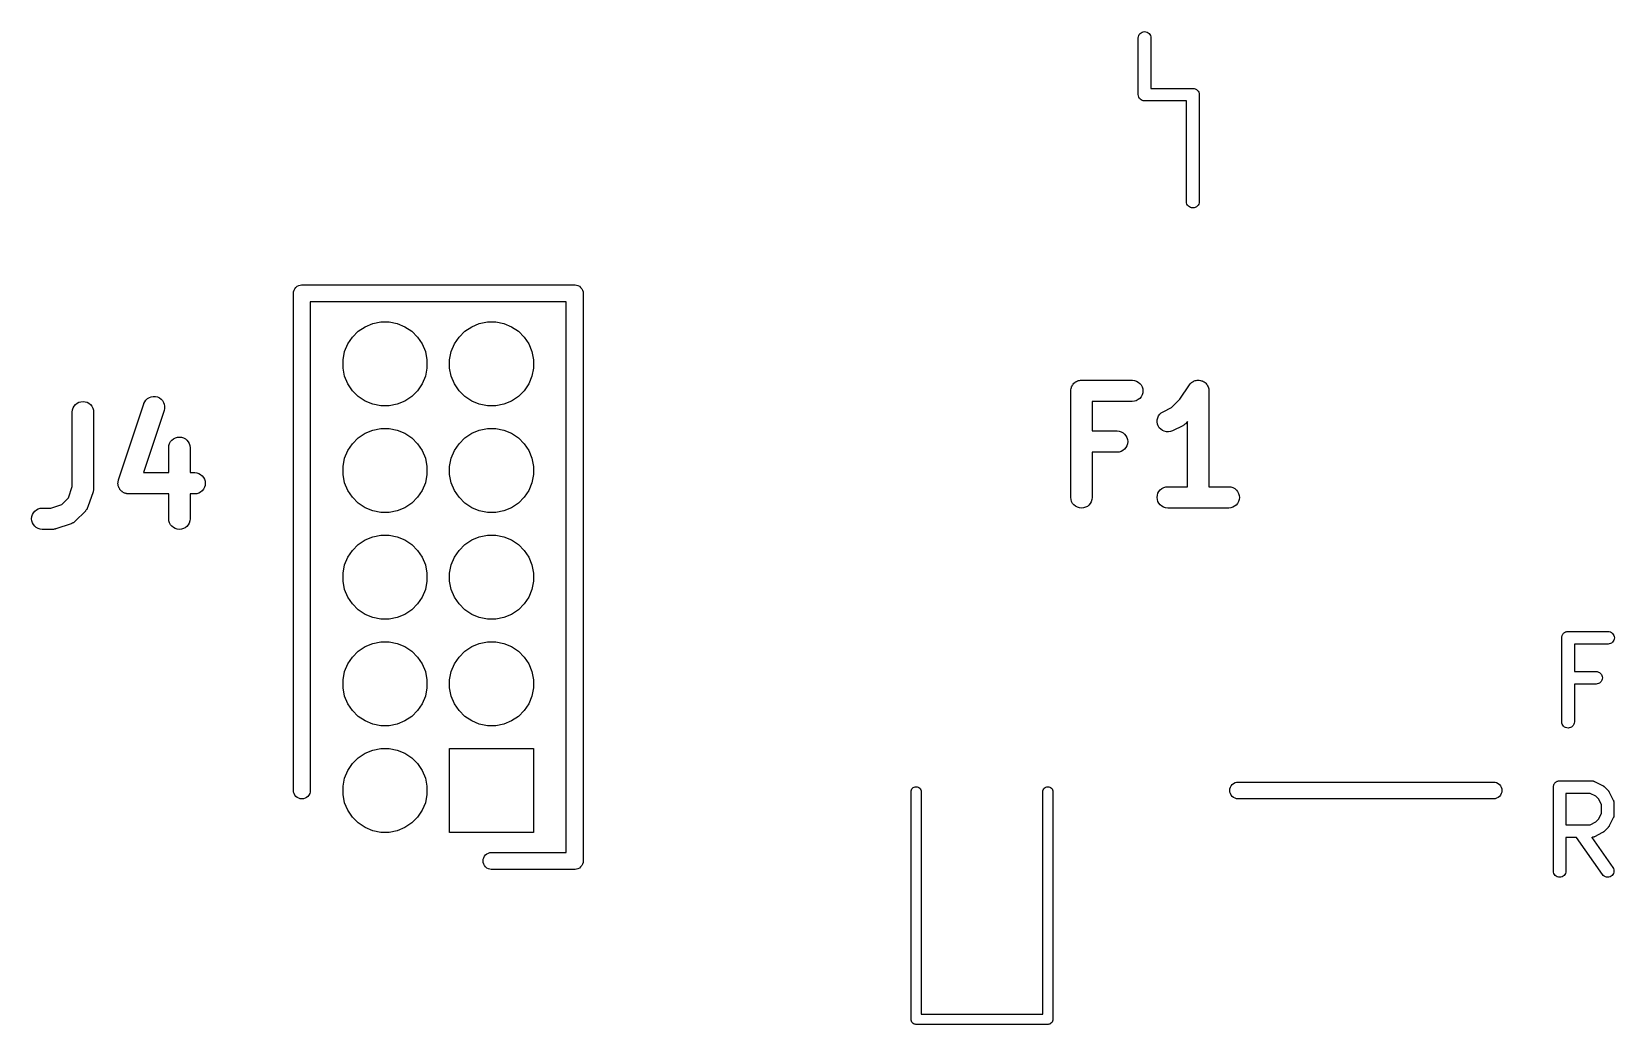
# Model space of a CAD drawing. Extents: x 123.1 to 175.8, y -128.4 to -81.3.
# Drawn here: x 127.02 to 145.87, y -121.25 to -109.42 of the extents above; entities that cross this region are included whole.
import ezdxf

# ---------------------------------------------------------------- set-up
doc = ezdxf.new("R2010")
doc.units = 0
doc.header["$MEASUREMENT"] = 0
doc.layers.add('BLACK', color=7, linetype='CONTINUOUS')

msp = doc.modelspace()

# ---------------------------------------------------------------- linework, layer by layer
at = {"layer": 'BLACK', "linetype": 'CONTINUOUS'}
for p, q in [((140.202, -109.496), (140.203, -109.485)), ((140.202, -110.171), (140.202, -109.496)), ((140.203, -109.485), (140.207, -109.471)), ((140.207, -109.471), (140.214, -109.458)), ((140.214, -109.458), (140.224, -109.447)), ((140.224, -109.447), (140.235, -109.437)), ((140.235, -109.437), (140.248, -109.43)), ((140.248, -109.43), (140.262, -109.426)), ((140.262, -109.426), (140.277, -109.425)), ((140.277, -109.425), (140.292, -109.426)), ((140.292, -109.426), (140.306, -109.43)), ((140.306, -109.43), (140.319, -109.437)), ((140.319, -109.437), (140.33, -109.447)), ((140.33, -109.447), (140.34, -109.458)), ((140.34, -109.458), (140.347, -109.471)), ((140.347, -109.471), (140.351, -109.485)), ((140.351, -109.485), (140.352, -109.496)), ((140.352, -109.496), (140.352, -110.1)), ((140.352, -110.1), (140.848, -110.1)), ((140.848, -110.1), (140.852, -110.1)), ((140.852, -110.1), (140.856, -110.1)), ((140.856, -110.1), (140.867, -110.101)), ((140.867, -110.101), (140.881, -110.105)), ((140.881, -110.105), (140.894, -110.112)), ((140.202, -110.175), (140.202, -110.171)), ((140.203, -110.19), (140.202, -110.175)), ((140.207, -110.204), (140.203, -110.19)), ((140.214, -110.217), (140.207, -110.204)), ((140.22, -110.223), (140.214, -110.217)), ((140.224, -110.228), (140.22, -110.223)), ((140.235, -110.238), (140.224, -110.228)), ((140.248, -110.245), (140.235, -110.238)), ((140.262, -110.249), (140.248, -110.245)), ((140.277, -110.25), (140.262, -110.249)), ((140.281, -110.25), (140.277, -110.25)), ((140.777, -110.25), (140.281, -110.25)), ((140.777, -111.454), (140.777, -110.25)), ((140.894, -110.112), (140.905, -110.122)), ((140.905, -110.122), (140.915, -110.133)), ((140.915, -110.133), (140.922, -110.146)), ((140.922, -110.146), (140.926, -110.16)), ((140.926, -110.16), (140.927, -110.175)), ((140.927, -110.175), (140.927, -110.179)), ((140.927, -110.179), (140.927, -111.454)), ((140.778, -111.465), (140.777, -111.454)), ((140.782, -111.479), (140.778, -111.465)), ((140.789, -111.492), (140.782, -111.479)), ((140.799, -111.503), (140.789, -111.492)), ((140.81, -111.513), (140.799, -111.503)), ((140.823, -111.52), (140.81, -111.513)), ((140.837, -111.524), (140.823, -111.52)), ((140.852, -111.525), (140.837, -111.524)), ((140.867, -111.524), (140.852, -111.525)), ((140.881, -111.52), (140.867, -111.524)), ((140.894, -111.513), (140.881, -111.52)), ((140.905, -111.503), (140.894, -111.513)), ((140.915, -111.492), (140.905, -111.503)), ((140.922, -111.479), (140.915, -111.492)), ((140.926, -111.465), (140.922, -111.479)), ((140.927, -111.454), (140.926, -111.465)), ((130.138, -112.542), (130.139, -112.522)), ((130.138, -112.547), (130.138, -112.542)), ((130.138, -118.467), (130.138, -112.547)), ((130.139, -112.522), (130.145, -112.504)), ((130.145, -112.504), (130.154, -112.486)), ((130.154, -112.486), (130.167, -112.471)), ((130.167, -112.471), (130.182, -112.458)), ((130.182, -112.458), (130.2, -112.449)), ((130.2, -112.449), (130.218, -112.443)), ((130.218, -112.443), (130.233, -112.442)), ((130.233, -112.442), (130.238, -112.442)), ((130.238, -112.442), (130.243, -112.442)), ((130.243, -112.442), (133.483, -112.442)), ((133.483, -112.442), (133.488, -112.442)), ((133.488, -112.442), (133.493, -112.442)), ((133.493, -112.442), (133.508, -112.443)), ((133.508, -112.443), (133.526, -112.449)), ((133.526, -112.449), (133.544, -112.458)), ((133.544, -112.458), (133.559, -112.471)), ((133.559, -112.471), (133.572, -112.486)), ((133.572, -112.486), (133.581, -112.504)), ((133.581, -112.504), (133.587, -112.522)), ((133.587, -112.522), (133.588, -112.542)), ((133.588, -112.542), (133.588, -112.547)), ((133.588, -112.547), (133.588, -119.297)), ((133.388, -112.642), (130.338, -112.642)), ((130.338, -112.642), (130.338, -118.467)), ((133.388, -119.202), (133.388, -112.642)), ((130.991, -112.939), (131.082, -112.901)), ((131.082, -112.901), (131.179, -112.882)), ((131.179, -112.882), (131.277, -112.882)), ((131.277, -112.882), (131.374, -112.901)), ((131.374, -112.901), (131.465, -112.939)), ((132.261, -112.939), (132.352, -112.901)), ((132.352, -112.901), (132.449, -112.882)), ((132.449, -112.882), (132.547, -112.882)), ((132.547, -112.882), (132.644, -112.901)), ((132.644, -112.901), (132.735, -112.939)), ((130.785, -113.145), (130.84, -113.063)), ((130.84, -113.063), (130.909, -112.994)), ((130.909, -112.994), (130.991, -112.939)), ((131.465, -112.939), (131.547, -112.994)), ((131.547, -112.994), (131.616, -113.063)), ((131.616, -113.063), (131.671, -113.145)), ((132.055, -113.145), (132.11, -113.063)), ((132.11, -113.063), (132.179, -112.994)), ((132.179, -112.994), (132.261, -112.939)), ((132.735, -112.939), (132.817, -112.994)), ((132.817, -112.994), (132.886, -113.063)), ((132.886, -113.063), (132.941, -113.145)), ((130.728, -113.333), (130.747, -113.236)), ((130.747, -113.236), (130.785, -113.145)), ((131.671, -113.145), (131.709, -113.236)), ((131.709, -113.236), (131.728, -113.333)), ((131.998, -113.333), (132.017, -113.236)), ((132.017, -113.236), (132.055, -113.145)), ((132.941, -113.145), (132.979, -113.236)), ((132.979, -113.236), (132.998, -113.333)), ((130.728, -113.431), (130.728, -113.333)), ((130.747, -113.528), (130.728, -113.431)), ((131.728, -113.431), (131.709, -113.528)), ((131.728, -113.333), (131.728, -113.431)), ((131.998, -113.431), (131.998, -113.333)), ((132.017, -113.528), (131.998, -113.431)), ((132.998, -113.431), (132.979, -113.528)), ((132.998, -113.333), (132.998, -113.431)), ((130.785, -113.619), (130.747, -113.528)), ((130.84, -113.701), (130.785, -113.619)), ((131.671, -113.619), (131.616, -113.701)), ((131.709, -113.528), (131.671, -113.619)), ((132.055, -113.619), (132.017, -113.528)), ((132.11, -113.701), (132.055, -113.619)), ((132.941, -113.619), (132.886, -113.701)), ((132.979, -113.528), (132.941, -113.619)), ((139.398, -113.701), (139.4, -113.689)), ((139.4, -113.689), (139.401, -113.677)), ((139.401, -113.676), (139.405, -113.665)), ((139.401, -113.677), (139.401, -113.676)), ((139.401, -113.677), (139.401, -113.677)), ((139.405, -113.665), (139.408, -113.653)), ((139.408, -113.653), (139.409, -113.652)), ((139.408, -113.653), (139.408, -113.653)), ((139.409, -113.652), (139.414, -113.642)), ((139.414, -113.642), (139.42, -113.632)), ((139.42, -113.632), (139.42, -113.631)), ((139.42, -113.631), (139.421, -113.631)), ((139.421, -113.631), (139.428, -113.622)), ((139.428, -113.622), (139.436, -113.612)), ((139.436, -113.612), (139.446, -113.604)), ((139.436, -113.612), (139.436, -113.612)), ((139.436, -113.612), (139.436, -113.612)), ((139.446, -113.604), (139.455, -113.597)), ((139.455, -113.597), (139.456, -113.596)), ((139.455, -113.597), (139.455, -113.597)), ((139.456, -113.596), (139.466, -113.591)), ((139.466, -113.591), (139.477, -113.585)), ((139.477, -113.585), (139.477, -113.585)), ((139.477, -113.585), (139.478, -113.585)), ((139.478, -113.585), (139.489, -113.581)), ((139.489, -113.581), (139.501, -113.578)), ((139.501, -113.578), (139.501, -113.578)), ((139.501, -113.578), (139.502, -113.578)), ((139.502, -113.578), (139.513, -113.577)), ((139.513, -113.577), (139.525, -113.576)), ((139.525, -113.576), (140.13, -113.576)), ((140.13, -113.576), (140.132, -113.576)), ((140.132, -113.576), (140.156, -113.578)), ((140.156, -113.578), (140.18, -113.586)), ((140.18, -113.586), (140.202, -113.598)), ((140.202, -113.598), (140.221, -113.614)), ((140.221, -113.614), (140.236, -113.633)), ((140.236, -113.633), (140.248, -113.655)), ((140.248, -113.655), (140.255, -113.679)), ((140.255, -113.679), (140.257, -113.703)), ((140.697, -113.803), (140.811, -113.632)), ((140.811, -113.632), (140.811, -113.631)), ((140.811, -113.631), (140.811, -113.631)), ((140.811, -113.631), (140.812, -113.631)), ((140.812, -113.631), (140.82, -113.621)), ((140.812, -113.631), (140.812, -113.631)), ((140.82, -113.621), (140.827, -113.612)), ((140.827, -113.612), (140.828, -113.612)), ((140.828, -113.612), (140.837, -113.604)), ((140.828, -113.612), (140.828, -113.612)), ((140.837, -113.604), (140.847, -113.596)), ((140.847, -113.596), (140.858, -113.59)), ((140.847, -113.596), (140.847, -113.596)), ((140.847, -113.596), (140.847, -113.596)), ((140.858, -113.59), (140.869, -113.585)), ((140.869, -113.585), (140.881, -113.581)), ((140.869, -113.585), (140.869, -113.585)), ((140.869, -113.585), (140.869, -113.585)), ((140.881, -113.581), (140.892, -113.578)), ((140.892, -113.578), (140.893, -113.578)), ((140.893, -113.578), (140.905, -113.577)), ((140.893, -113.578), (140.893, -113.578)), ((140.905, -113.577), (140.917, -113.576)), ((140.917, -113.576), (140.917, -113.576)), ((140.917, -113.576), (140.929, -113.577)), ((140.917, -113.576), (140.917, -113.576)), ((140.929, -113.577), (140.942, -113.578)), ((140.942, -113.578), (140.942, -113.578)), ((140.942, -113.578), (140.942, -113.578)), ((140.942, -113.578), (140.953, -113.582)), ((140.953, -113.582), (140.965, -113.585)), ((140.965, -113.585), (140.966, -113.585)), ((140.966, -113.585), (140.966, -113.586)), ((140.966, -113.586), (140.976, -113.591)), ((140.976, -113.591), (140.987, -113.597)), ((140.987, -113.597), (140.987, -113.597)), ((140.987, -113.597), (140.987, -113.597)), ((140.987, -113.597), (140.997, -113.605)), ((140.997, -113.605), (141.006, -113.613)), ((141.006, -113.613), (141.006, -113.613)), ((141.006, -113.613), (141.007, -113.613)), ((141.007, -113.613), (141.014, -113.623)), ((141.014, -113.623), (141.022, -113.632)), ((141.022, -113.632), (141.022, -113.632)), ((141.022, -113.632), (141.022, -113.632)), ((141.022, -113.632), (141.028, -113.643)), ((141.028, -113.643), (141.034, -113.654)), ((141.034, -113.654), (141.034, -113.654)), ((141.034, -113.654), (141.034, -113.654)), ((141.034, -113.654), (141.037, -113.666)), ((141.037, -113.666), (141.041, -113.678)), ((141.041, -113.678), (141.041, -113.678)), ((141.041, -113.678), (141.041, -113.678)), ((141.041, -113.678), (141.042, -113.691)), ((127.525, -113.885), (127.541, -113.866)), ((127.541, -113.866), (127.56, -113.85)), ((127.56, -113.85), (127.582, -113.839)), ((127.582, -113.839), (127.606, -113.832)), ((127.606, -113.832), (127.631, -113.83)), ((127.631, -113.83), (127.655, -113.832)), ((127.655, -113.832), (127.679, -113.839)), ((127.679, -113.839), (127.701, -113.851)), ((127.701, -113.851), (127.72, -113.867)), ((127.72, -113.867), (127.735, -113.886)), ((128.053, -114.763), (128.356, -113.856)), ((128.356, -113.854), (128.367, -113.832)), ((128.356, -113.856), (128.356, -113.854)), ((128.367, -113.832), (128.381, -113.812)), ((128.381, -113.812), (128.4, -113.795)), ((128.4, -113.795), (128.421, -113.782)), ((128.421, -113.782), (128.444, -113.773)), ((128.444, -113.773), (128.468, -113.769)), ((128.468, -113.769), (128.493, -113.77)), ((128.493, -113.77), (128.517, -113.776)), ((128.517, -113.776), (128.54, -113.786)), ((128.54, -113.786), (128.56, -113.801)), ((128.56, -113.801), (128.577, -113.819)), ((128.577, -113.819), (128.59, -113.84)), ((128.59, -113.84), (128.599, -113.863)), ((128.599, -113.863), (128.603, -113.887)), ((130.909, -113.77), (130.84, -113.701)), ((130.991, -113.825), (130.909, -113.77)), ((131.082, -113.863), (130.991, -113.825)), ((131.179, -113.882), (131.082, -113.863)), ((131.374, -113.863), (131.277, -113.882)), ((131.465, -113.825), (131.374, -113.863)), ((131.547, -113.77), (131.465, -113.825)), ((131.616, -113.701), (131.547, -113.77)), ((132.179, -113.77), (132.11, -113.701)), ((132.261, -113.825), (132.179, -113.77)), ((132.352, -113.863), (132.261, -113.825)), ((132.449, -113.882), (132.352, -113.863)), ((132.644, -113.863), (132.547, -113.882)), ((132.735, -113.825), (132.644, -113.863)), ((132.817, -113.77), (132.735, -113.825)), ((132.886, -113.701), (132.817, -113.77)), ((139.398, -113.702), (139.398, -113.701)), ((139.398, -113.703), (139.398, -113.702)), ((139.398, -113.702), (139.398, -113.702)), ((139.398, -113.702), (139.398, -113.702)), ((139.398, -114.973), (139.398, -113.703)), ((140.13, -113.83), (139.652, -113.83)), ((139.652, -113.83), (139.652, -114.18)), ((140.155, -113.827), (140.13, -113.83)), ((140.178, -113.82), (140.155, -113.827)), ((140.2, -113.808), (140.178, -113.82)), ((140.22, -113.793), (140.2, -113.808)), ((140.235, -113.774), (140.22, -113.793)), ((140.247, -113.752), (140.235, -113.774)), ((140.255, -113.728), (140.247, -113.752)), ((140.257, -113.703), (140.255, -113.728)), ((140.599, -113.901), (140.697, -113.803)), ((141.042, -113.691), (141.043, -113.703)), ((141.043, -113.703), (141.043, -114.846)), ((127.503, -113.955), (127.505, -113.93)), ((127.503, -113.957), (127.503, -113.955)), ((127.503, -114.843), (127.503, -113.957)), ((127.505, -113.93), (127.513, -113.906)), ((127.513, -113.906), (127.525, -113.885)), ((127.735, -113.886), (127.747, -113.908)), ((127.747, -113.908), (127.754, -113.932)), ((127.754, -113.932), (127.757, -113.957)), ((127.757, -113.957), (127.757, -114.864)), ((128.597, -113.936), (128.35, -114.676)), ((128.602, -113.912), (128.597, -113.936)), ((128.603, -113.887), (128.602, -113.912)), ((131.277, -113.882), (131.179, -113.882)), ((132.547, -113.882), (132.449, -113.882)), ((140.427, -114.049), (140.433, -114.025)), ((140.427, -114.074), (140.427, -114.049)), ((140.433, -114.025), (140.443, -114.002)), ((140.443, -114.002), (140.458, -113.982)), ((140.458, -113.982), (140.476, -113.965)), ((140.476, -113.965), (140.497, -113.952)), ((140.497, -113.952), (140.599, -113.901)), ((128.731, -114.262), (128.755, -114.255)), ((128.755, -114.255), (128.78, -114.253)), ((128.78, -114.253), (128.804, -114.255)), ((128.804, -114.255), (128.828, -114.263)), ((130.909, -114.264), (130.991, -114.209)), ((130.991, -114.209), (131.082, -114.171)), ((131.082, -114.171), (131.179, -114.152)), ((131.179, -114.152), (131.277, -114.152)), ((131.277, -114.152), (131.374, -114.171)), ((131.374, -114.171), (131.465, -114.209)), ((131.465, -114.209), (131.547, -114.264)), ((132.179, -114.264), (132.261, -114.209)), ((132.261, -114.209), (132.352, -114.171)), ((132.352, -114.171), (132.449, -114.152)), ((132.449, -114.152), (132.547, -114.152)), ((132.547, -114.152), (132.644, -114.171)), ((132.644, -114.171), (132.735, -114.209)), ((132.735, -114.209), (132.817, -114.264)), ((139.652, -114.18), (139.949, -114.18)), ((139.949, -114.18), (139.95, -114.18)), ((139.95, -114.18), (139.975, -114.183)), ((139.975, -114.183), (139.999, -114.191)), ((139.999, -114.191), (140.02, -114.202)), ((140.02, -114.202), (140.039, -114.218)), ((140.039, -114.218), (140.055, -114.238)), ((140.055, -114.238), (140.066, -114.26)), ((140.431, -114.098), (140.427, -114.074)), ((140.439, -114.121), (140.431, -114.098)), ((140.452, -114.142), (140.439, -114.121)), ((140.469, -114.161), (140.452, -114.142)), ((140.489, -114.175), (140.469, -114.161)), ((140.512, -114.185), (140.489, -114.175)), ((140.536, -114.191), (140.512, -114.185)), ((140.561, -114.192), (140.536, -114.191)), ((140.585, -114.188), (140.561, -114.192)), ((140.609, -114.18), (140.585, -114.188)), ((140.61, -114.179), (140.609, -114.18)), ((140.731, -114.118), (140.61, -114.179)), ((140.737, -114.115), (140.731, -114.118)), ((140.744, -114.111), (140.737, -114.115)), ((140.748, -114.108), (140.744, -114.111)), ((140.752, -114.105), (140.748, -114.108)), ((140.757, -114.1), (140.752, -114.105)), ((140.763, -114.096), (140.757, -114.1)), ((140.764, -114.095), (140.763, -114.096)), ((140.789, -114.07), (140.764, -114.095)), ((140.789, -114.846), (140.789, -114.07)), ((128.652, -114.378), (128.654, -114.353)), ((128.652, -114.38), (128.652, -114.378)), ((128.652, -114.676), (128.652, -114.38)), ((128.654, -114.353), (128.662, -114.33)), ((128.662, -114.33), (128.674, -114.308)), ((128.674, -114.308), (128.69, -114.289)), ((128.69, -114.289), (128.709, -114.274)), ((128.709, -114.274), (128.731, -114.262)), ((128.828, -114.263), (128.85, -114.275)), ((128.85, -114.275), (128.869, -114.29)), ((128.869, -114.29), (128.884, -114.31)), ((128.884, -114.31), (128.896, -114.331)), ((128.896, -114.331), (128.903, -114.355)), ((128.903, -114.355), (128.906, -114.38)), ((128.906, -114.38), (128.906, -114.676)), ((130.747, -114.506), (130.785, -114.415)), ((130.785, -114.415), (130.84, -114.333)), ((130.84, -114.333), (130.909, -114.264)), ((131.547, -114.264), (131.616, -114.333)), ((131.616, -114.333), (131.671, -114.415)), ((131.671, -114.415), (131.709, -114.506)), ((132.017, -114.506), (132.055, -114.415)), ((132.055, -114.415), (132.11, -114.333)), ((132.11, -114.333), (132.179, -114.264)), ((132.817, -114.264), (132.886, -114.333)), ((132.886, -114.333), (132.941, -114.415)), ((132.941, -114.415), (132.979, -114.506)), ((139.949, -114.434), (139.652, -114.434)), ((139.652, -114.434), (139.652, -114.973)), ((139.973, -114.432), (139.949, -114.434)), ((139.997, -114.425), (139.973, -114.432)), ((140.019, -114.413), (139.997, -114.425)), ((140.038, -114.397), (140.019, -114.413)), ((140.054, -114.378), (140.038, -114.397)), ((140.066, -114.356), (140.054, -114.378)), ((140.066, -114.26), (140.073, -114.283)), ((140.073, -114.333), (140.066, -114.356)), ((140.073, -114.283), (140.076, -114.308)), ((140.076, -114.308), (140.073, -114.333)), ((130.728, -114.603), (130.747, -114.506)), ((130.728, -114.701), (130.728, -114.603)), ((131.709, -114.506), (131.728, -114.603)), ((131.728, -114.603), (131.728, -114.701)), ((131.998, -114.603), (132.017, -114.506)), ((131.998, -114.701), (131.998, -114.603)), ((132.979, -114.506), (132.998, -114.603)), ((132.998, -114.603), (132.998, -114.701)), ((128.047, -114.802), (128.048, -114.795)), ((128.047, -114.807), (128.047, -114.802)), ((128.047, -114.812), (128.047, -114.807)), ((128.049, -114.819), (128.047, -114.812)), ((128.048, -114.787), (128.049, -114.782)), ((128.048, -114.795), (128.048, -114.787)), ((128.049, -114.782), (128.05, -114.778)), ((128.049, -114.827), (128.049, -114.819)), ((128.05, -114.778), (128.052, -114.77)), ((128.052, -114.77), (128.053, -114.763)), ((128.35, -114.676), (128.652, -114.676)), ((128.906, -114.676), (128.96, -114.676)), ((128.96, -114.676), (128.962, -114.676)), ((128.962, -114.676), (128.987, -114.679)), ((128.987, -114.679), (129.01, -114.686)), ((129.01, -114.686), (129.032, -114.698)), ((129.032, -114.698), (129.051, -114.714)), ((129.051, -114.714), (129.066, -114.734)), ((129.066, -114.734), (129.078, -114.756)), ((129.078, -114.756), (129.085, -114.779)), ((129.085, -114.779), (129.087, -114.804)), ((129.087, -114.804), (129.085, -114.829)), ((130.747, -114.798), (130.728, -114.701)), ((130.785, -114.889), (130.747, -114.798)), ((131.709, -114.798), (131.671, -114.889)), ((131.728, -114.701), (131.709, -114.798)), ((132.017, -114.798), (131.998, -114.701)), ((132.055, -114.889), (132.017, -114.798)), ((132.979, -114.798), (132.941, -114.889)), ((132.998, -114.701), (132.979, -114.798)), ((127.38, -115.055), (127.458, -114.976)), ((127.458, -114.976), (127.503, -114.843)), ((127.75, -114.904), (127.69, -115.085)), ((127.752, -114.897), (127.75, -114.904)), ((127.754, -114.89), (127.752, -114.897)), ((127.756, -114.88), (127.754, -114.885)), ((127.754, -114.885), (127.754, -114.89)), ((127.757, -114.865), (127.756, -114.873)), ((127.756, -114.873), (127.756, -114.88)), ((127.757, -114.864), (127.757, -114.865)), ((128.051, -114.832), (128.049, -114.827)), ((128.051, -114.836), (128.051, -114.832)), ((128.054, -114.844), (128.051, -114.836)), ((128.056, -114.851), (128.054, -114.844)), ((128.058, -114.855), (128.056, -114.851)), ((128.06, -114.86), (128.058, -114.855)), ((128.064, -114.866), (128.06, -114.86)), ((128.068, -114.873), (128.064, -114.866)), ((128.071, -114.877), (128.068, -114.873)), ((128.073, -114.881), (128.071, -114.877)), ((128.078, -114.886), (128.073, -114.881)), ((128.083, -114.892), (128.078, -114.886)), ((128.087, -114.895), (128.083, -114.892)), ((128.09, -114.899), (128.087, -114.895)), ((128.096, -114.903), (128.09, -114.899)), ((128.102, -114.908), (128.096, -114.903)), ((128.106, -114.91), (128.102, -114.908)), ((128.11, -114.913), (128.106, -114.91)), ((128.117, -114.916), (128.11, -114.913)), ((128.124, -114.92), (128.117, -114.916)), ((128.129, -114.921), (128.124, -114.92)), ((128.133, -114.923), (128.129, -114.921)), ((128.14, -114.925), (128.133, -114.923)), ((128.148, -114.927), (128.14, -114.925)), ((128.152, -114.928), (128.148, -114.927)), ((128.157, -114.929), (128.152, -114.928)), ((128.165, -114.929), (128.157, -114.929)), ((128.172, -114.93), (128.165, -114.929)), ((128.174, -114.93), (128.172, -114.93)), ((128.652, -114.93), (128.174, -114.93)), ((128.652, -115.227), (128.652, -114.93)), ((128.96, -114.93), (128.906, -114.93)), ((128.906, -114.93), (128.906, -115.227)), ((128.985, -114.928), (128.96, -114.93)), ((129.009, -114.921), (128.985, -114.928)), ((129.03, -114.909), (129.009, -114.921)), ((129.05, -114.893), (129.03, -114.909)), ((129.065, -114.874), (129.05, -114.893)), ((129.077, -114.852), (129.065, -114.874)), ((129.085, -114.829), (129.077, -114.852)), ((130.84, -114.971), (130.785, -114.889)), ((130.909, -115.04), (130.84, -114.971)), ((131.616, -114.971), (131.547, -115.04)), ((131.671, -114.889), (131.616, -114.971)), ((132.11, -114.971), (132.055, -114.889)), ((132.179, -115.04), (132.11, -114.971)), ((132.886, -114.971), (132.817, -115.04)), ((132.941, -114.889), (132.886, -114.971)), ((139.401, -114.997), (139.398, -114.973)), ((139.408, -115.021), (139.401, -114.997)), ((139.65, -114.999), (139.642, -115.023)), ((139.652, -114.974), (139.65, -114.999)), ((139.652, -114.973), (139.652, -114.974)), ((140.426, -114.972), (140.429, -114.947)), ((140.429, -114.996), (140.426, -114.972)), ((140.429, -114.947), (140.436, -114.923)), ((140.436, -115.02), (140.429, -114.996)), ((140.436, -114.923), (140.448, -114.902)), ((140.448, -114.902), (140.464, -114.882)), ((140.464, -114.882), (140.483, -114.867)), ((140.483, -114.867), (140.505, -114.855)), ((140.505, -114.855), (140.529, -114.848)), ((140.529, -114.848), (140.553, -114.846)), ((140.553, -114.846), (140.789, -114.846)), ((141.043, -114.846), (141.279, -114.846)), ((141.279, -114.846), (141.281, -114.846)), ((141.281, -114.846), (141.306, -114.848)), ((141.306, -114.848), (141.329, -114.856)), ((141.329, -114.856), (141.351, -114.868)), ((141.351, -114.868), (141.37, -114.884)), ((141.37, -114.884), (141.385, -114.903)), ((141.385, -114.903), (141.397, -114.925)), ((141.404, -114.998), (141.396, -115.022)), ((141.397, -114.925), (141.404, -114.949)), ((141.404, -114.949), (141.406, -114.973)), ((141.406, -114.973), (141.404, -114.998)), ((127.021, -115.201), (127.029, -115.177)), ((127.029, -115.177), (127.041, -115.156)), ((127.041, -115.156), (127.056, -115.136)), ((127.056, -115.136), (127.076, -115.121)), ((127.076, -115.121), (127.097, -115.109)), ((127.097, -115.109), (127.121, -115.102)), ((127.121, -115.102), (127.146, -115.1)), ((127.146, -115.1), (127.246, -115.1)), ((127.246, -115.1), (127.38, -115.055)), ((127.659, -115.135), (127.538, -115.256)), ((127.661, -115.132), (127.659, -115.135)), ((127.664, -115.129), (127.661, -115.132)), ((127.669, -115.122), (127.664, -115.129)), ((127.675, -115.116), (127.669, -115.122)), ((127.676, -115.112), (127.675, -115.116)), ((127.679, -115.109), (127.676, -115.112)), ((127.682, -115.102), (127.679, -115.109)), ((127.686, -115.094), (127.682, -115.102)), ((127.688, -115.09), (127.686, -115.094)), ((127.689, -115.087), (127.688, -115.09)), ((127.69, -115.085), (127.689, -115.087)), ((130.991, -115.095), (130.909, -115.04)), ((131.082, -115.133), (130.991, -115.095)), ((131.179, -115.152), (131.082, -115.133)), ((131.277, -115.152), (131.179, -115.152)), ((131.374, -115.133), (131.277, -115.152)), ((131.465, -115.095), (131.374, -115.133)), ((131.547, -115.04), (131.465, -115.095)), ((132.261, -115.095), (132.179, -115.04)), ((132.352, -115.133), (132.261, -115.095)), ((132.449, -115.152), (132.352, -115.133)), ((132.547, -115.152), (132.449, -115.152)), ((132.644, -115.133), (132.547, -115.152)), ((132.735, -115.095), (132.644, -115.133)), ((132.817, -115.04), (132.735, -115.095)), ((139.42, -115.043), (139.408, -115.021)), ((139.435, -115.062), (139.42, -115.043)), ((139.454, -115.078), (139.435, -115.062)), ((139.476, -115.09), (139.454, -115.078)), ((139.5, -115.097), (139.476, -115.09)), ((139.524, -115.1), (139.5, -115.097)), ((139.549, -115.097), (139.524, -115.1)), ((139.573, -115.09), (139.549, -115.097)), ((139.595, -115.079), (139.573, -115.09)), ((139.614, -115.063), (139.595, -115.079)), ((139.63, -115.044), (139.614, -115.063)), ((139.642, -115.023), (139.63, -115.044)), ((140.447, -115.042), (140.436, -115.02)), ((140.463, -115.061), (140.447, -115.042)), ((140.482, -115.077), (140.463, -115.061)), ((140.503, -115.089), (140.482, -115.077)), ((140.527, -115.097), (140.503, -115.089)), ((140.552, -115.1), (140.527, -115.097)), ((140.553, -115.1), (140.552, -115.1)), ((141.279, -115.1), (140.553, -115.1)), ((141.304, -115.097), (141.279, -115.1)), ((141.328, -115.09), (141.304, -115.097)), ((141.349, -115.078), (141.328, -115.09)), ((141.369, -115.063), (141.349, -115.078)), ((141.384, -115.044), (141.369, -115.063)), ((141.396, -115.022), (141.384, -115.044)), ((127.019, -115.226), (127.021, -115.201)), ((127.021, -115.25), (127.019, -115.226)), ((127.028, -115.274), (127.021, -115.25)), ((127.04, -115.296), (127.028, -115.274)), ((127.055, -115.315), (127.04, -115.296)), ((127.074, -115.331), (127.055, -115.315)), ((127.096, -115.343), (127.074, -115.331)), ((127.119, -115.351), (127.096, -115.343)), ((127.144, -115.354), (127.119, -115.351)), ((127.146, -115.354), (127.144, -115.354)), ((127.267, -115.354), (127.146, -115.354)), ((127.274, -115.353), (127.267, -115.354)), ((127.281, -115.353), (127.274, -115.353)), ((127.286, -115.352), (127.281, -115.353)), ((127.291, -115.351), (127.286, -115.352)), ((127.298, -115.349), (127.291, -115.351)), ((127.305, -115.348), (127.298, -115.349)), ((127.307, -115.347), (127.305, -115.348)), ((127.488, -115.287), (127.307, -115.347)), ((127.492, -115.285), (127.488, -115.287)), ((127.495, -115.284), (127.492, -115.285)), ((127.503, -115.28), (127.495, -115.284)), ((127.511, -115.276), (127.503, -115.28)), ((127.514, -115.274), (127.511, -115.276)), ((127.517, -115.273), (127.514, -115.274)), ((127.524, -115.267), (127.517, -115.273)), ((127.531, -115.262), (127.524, -115.267)), ((127.534, -115.259), (127.531, -115.262)), ((127.537, -115.257), (127.534, -115.259)), ((127.538, -115.256), (127.537, -115.257)), ((128.654, -115.251), (128.652, -115.227)), ((128.661, -115.275), (128.654, -115.251)), ((128.673, -115.297), (128.661, -115.275)), ((128.689, -115.316), (128.673, -115.297)), ((128.708, -115.332), (128.689, -115.316)), ((128.73, -115.344), (128.708, -115.332)), ((128.753, -115.351), (128.73, -115.344)), ((128.778, -115.354), (128.753, -115.351)), ((128.803, -115.351), (128.778, -115.354)), ((128.826, -115.344), (128.803, -115.351)), ((128.848, -115.333), (128.826, -115.344)), ((128.868, -115.317), (128.848, -115.333)), ((128.884, -115.298), (128.868, -115.317)), ((128.895, -115.277), (128.884, -115.298)), ((128.903, -115.253), (128.895, -115.277)), ((128.906, -115.228), (128.903, -115.253)), ((128.906, -115.227), (128.906, -115.228)), ((130.84, -115.603), (130.909, -115.534)), ((130.909, -115.534), (130.991, -115.479)), ((130.991, -115.479), (131.082, -115.441)), ((131.082, -115.441), (131.179, -115.422)), ((131.179, -115.422), (131.277, -115.422)), ((131.277, -115.422), (131.374, -115.441)), ((131.374, -115.441), (131.465, -115.479)), ((131.465, -115.479), (131.547, -115.534)), ((131.547, -115.534), (131.616, -115.603)), ((132.11, -115.603), (132.179, -115.534)), ((132.179, -115.534), (132.261, -115.479)), ((132.261, -115.479), (132.352, -115.441)), ((132.352, -115.441), (132.449, -115.422)), ((132.449, -115.422), (132.547, -115.422)), ((132.547, -115.422), (132.644, -115.441)), ((132.644, -115.441), (132.735, -115.479)), ((132.735, -115.479), (132.817, -115.534)), ((132.817, -115.534), (132.886, -115.603)), ((130.747, -115.776), (130.785, -115.685)), ((130.785, -115.685), (130.84, -115.603)), ((131.616, -115.603), (131.671, -115.685)), ((131.671, -115.685), (131.709, -115.776)), ((132.017, -115.776), (132.055, -115.685)), ((132.055, -115.685), (132.11, -115.603)), ((132.886, -115.603), (132.941, -115.685)), ((132.941, -115.685), (132.979, -115.776)), ((130.728, -115.873), (130.747, -115.776)), ((130.728, -115.971), (130.728, -115.873)), ((131.709, -115.776), (131.728, -115.873)), ((131.728, -115.873), (131.728, -115.971)), ((131.998, -115.873), (132.017, -115.776)), ((131.998, -115.971), (131.998, -115.873)), ((132.979, -115.776), (132.998, -115.873)), ((132.998, -115.873), (132.998, -115.971)), ((130.747, -116.068), (130.728, -115.971)), ((130.785, -116.159), (130.747, -116.068)), ((131.709, -116.068), (131.671, -116.159)), ((131.728, -115.971), (131.709, -116.068)), ((132.017, -116.068), (131.998, -115.971)), ((132.055, -116.159), (132.017, -116.068)), ((132.979, -116.068), (132.941, -116.159)), ((132.998, -115.971), (132.979, -116.068)), ((130.84, -116.241), (130.785, -116.159)), ((130.909, -116.31), (130.84, -116.241)), ((130.991, -116.365), (130.909, -116.31)), ((131.547, -116.31), (131.465, -116.365)), ((131.616, -116.241), (131.547, -116.31)), ((131.671, -116.159), (131.616, -116.241)), ((132.11, -116.241), (132.055, -116.159)), ((132.179, -116.31), (132.11, -116.241)), ((132.261, -116.365), (132.179, -116.31)), ((132.817, -116.31), (132.735, -116.365)), ((132.886, -116.241), (132.817, -116.31)), ((132.941, -116.159), (132.886, -116.241)), ((131.082, -116.403), (130.991, -116.365)), ((131.179, -116.422), (131.082, -116.403)), ((131.277, -116.422), (131.179, -116.422)), ((131.374, -116.403), (131.277, -116.422)), ((131.465, -116.365), (131.374, -116.403)), ((132.352, -116.403), (132.261, -116.365)), ((132.449, -116.422), (132.352, -116.403)), ((132.547, -116.422), (132.449, -116.422)), ((132.644, -116.403), (132.547, -116.422)), ((132.735, -116.365), (132.644, -116.403)), ((131.082, -116.711), (131.179, -116.692)), ((131.179, -116.692), (131.277, -116.692)), ((131.277, -116.692), (131.374, -116.711)), ((132.352, -116.711), (132.449, -116.692)), ((132.449, -116.692), (132.547, -116.692)), ((132.547, -116.692), (132.644, -116.711)), ((145.247, -116.636), (145.248, -116.629)), ((145.247, -116.643), (145.247, -116.636)), ((145.247, -116.644), (145.247, -116.643)), ((145.247, -117.644), (145.247, -116.644)), ((145.247, -116.644), (145.247, -116.644)), ((145.247, -116.644), (145.247, -116.644)), ((145.247, -116.644), (145.247, -116.644)), ((145.248, -116.629), (145.25, -116.622)), ((145.248, -116.629), (145.248, -116.629)), ((145.248, -116.629), (145.248, -116.629)), ((145.25, -116.622), (145.252, -116.615)), ((145.252, -116.615), (145.253, -116.615)), ((145.253, -116.615), (145.256, -116.609)), ((145.253, -116.615), (145.253, -116.615)), ((145.256, -116.609), (145.259, -116.602)), ((145.259, -116.602), (145.26, -116.602)), ((145.26, -116.602), (145.264, -116.597)), ((145.26, -116.602), (145.26, -116.602)), ((145.264, -116.597), (145.269, -116.591)), ((145.269, -116.591), (145.275, -116.586)), ((145.269, -116.591), (145.269, -116.591)), ((145.269, -116.591), (145.269, -116.591)), ((145.275, -116.586), (145.28, -116.582)), ((145.28, -116.582), (145.287, -116.578)), ((145.28, -116.582), (145.28, -116.582)), ((145.28, -116.582), (145.28, -116.582)), ((145.287, -116.578), (145.293, -116.575)), ((145.293, -116.575), (145.3, -116.573)), ((145.293, -116.575), (145.293, -116.575)), ((145.293, -116.575), (145.293, -116.575)), ((145.3, -116.573), (145.307, -116.571)), ((145.307, -116.571), (145.314, -116.57)), ((145.307, -116.571), (145.307, -116.571)), ((145.307, -116.571), (145.307, -116.571)), ((145.314, -116.57), (145.322, -116.569)), ((145.322, -116.569), (145.798, -116.569)), ((145.798, -116.569), (145.799, -116.569)), ((145.799, -116.569), (145.813, -116.571)), ((145.813, -116.571), (145.827, -116.575)), ((145.827, -116.575), (145.84, -116.582)), ((145.851, -116.698), (145.839, -116.707)), ((145.84, -116.582), (145.851, -116.592)), ((145.851, -116.592), (145.86, -116.603)), ((145.86, -116.686), (145.851, -116.698)), ((145.86, -116.603), (145.867, -116.616)), ((145.867, -116.673), (145.86, -116.686)), ((145.867, -116.616), (145.871, -116.63)), ((145.871, -116.659), (145.867, -116.673)), ((145.871, -116.63), (145.873, -116.645)), ((145.873, -116.645), (145.871, -116.659)), ((130.785, -116.955), (130.84, -116.873)), ((130.84, -116.873), (130.909, -116.804)), ((130.909, -116.804), (130.991, -116.749)), ((130.991, -116.749), (131.082, -116.711)), ((131.374, -116.711), (131.465, -116.749)), ((131.465, -116.749), (131.547, -116.804)), ((131.547, -116.804), (131.616, -116.873)), ((131.616, -116.873), (131.671, -116.955)), ((132.055, -116.955), (132.11, -116.873)), ((132.11, -116.873), (132.179, -116.804)), ((132.179, -116.804), (132.261, -116.749)), ((132.261, -116.749), (132.352, -116.711)), ((132.644, -116.711), (132.735, -116.749)), ((132.735, -116.749), (132.817, -116.804)), ((132.817, -116.804), (132.886, -116.873)), ((132.886, -116.873), (132.941, -116.955)), ((145.798, -116.719), (145.397, -116.719)), ((145.397, -116.719), (145.397, -117.046)), ((145.812, -116.718), (145.798, -116.719)), ((145.826, -116.714), (145.812, -116.718)), ((145.839, -116.707), (145.826, -116.714)), ((130.728, -117.143), (130.747, -117.046)), ((130.747, -117.046), (130.785, -116.955)), ((131.671, -116.955), (131.709, -117.046)), ((131.709, -117.046), (131.728, -117.143)), ((131.998, -117.143), (132.017, -117.046)), ((132.017, -117.046), (132.055, -116.955)), ((132.941, -116.955), (132.979, -117.046)), ((132.979, -117.046), (132.998, -117.143)), ((145.397, -117.046), (145.655, -117.046)), ((145.655, -117.046), (145.656, -117.046)), ((145.656, -117.046), (145.67, -117.047)), ((145.67, -117.047), (145.684, -117.052)), ((145.684, -117.052), (145.697, -117.059)), ((145.697, -117.059), (145.708, -117.068)), ((145.708, -117.068), (145.718, -117.08)), ((145.718, -117.08), (145.724, -117.092)), ((130.728, -117.241), (130.728, -117.143)), ((130.747, -117.338), (130.728, -117.241)), ((131.728, -117.241), (131.709, -117.338)), ((131.728, -117.143), (131.728, -117.241)), ((131.998, -117.241), (131.998, -117.143)), ((132.017, -117.338), (131.998, -117.241)), ((132.998, -117.241), (132.979, -117.338)), ((132.998, -117.143), (132.998, -117.241)), ((145.655, -117.196), (145.397, -117.196)), ((145.397, -117.196), (145.397, -117.644)), ((145.669, -117.194), (145.655, -117.196)), ((145.683, -117.19), (145.669, -117.194)), ((145.696, -117.183), (145.683, -117.19)), ((145.708, -117.174), (145.696, -117.183)), ((145.717, -117.163), (145.708, -117.174)), ((145.724, -117.15), (145.717, -117.163)), ((145.724, -117.092), (145.729, -117.107)), ((145.728, -117.136), (145.724, -117.15)), ((145.73, -117.121), (145.728, -117.136)), ((145.729, -117.107), (145.73, -117.121)), ((130.785, -117.429), (130.747, -117.338)), ((130.84, -117.511), (130.785, -117.429)), ((131.671, -117.429), (131.616, -117.511)), ((131.709, -117.338), (131.671, -117.429)), ((132.055, -117.429), (132.017, -117.338)), ((132.11, -117.511), (132.055, -117.429)), ((132.941, -117.429), (132.886, -117.511)), ((132.979, -117.338), (132.941, -117.429)), ((130.909, -117.58), (130.84, -117.511)), ((130.991, -117.635), (130.909, -117.58)), ((131.082, -117.673), (130.991, -117.635)), ((131.465, -117.635), (131.374, -117.673)), ((131.547, -117.58), (131.465, -117.635)), ((131.616, -117.511), (131.547, -117.58)), ((132.179, -117.58), (132.11, -117.511)), ((132.261, -117.635), (132.179, -117.58)), ((132.352, -117.673), (132.261, -117.635)), ((132.735, -117.635), (132.644, -117.673)), ((132.817, -117.58), (132.735, -117.635)), ((132.886, -117.511), (132.817, -117.58)), ((145.248, -117.659), (145.247, -117.644)), ((145.397, -117.645), (145.395, -117.66)), ((145.397, -117.644), (145.397, -117.645)), ((131.179, -117.692), (131.082, -117.673)), ((131.277, -117.692), (131.179, -117.692)), ((131.374, -117.673), (131.277, -117.692)), ((132.449, -117.692), (132.352, -117.673)), ((132.547, -117.692), (132.449, -117.692)), ((132.644, -117.673), (132.547, -117.692)), ((145.252, -117.673), (145.248, -117.659)), ((145.259, -117.686), (145.252, -117.673)), ((145.268, -117.697), (145.259, -117.686)), ((145.28, -117.707), (145.268, -117.697)), ((145.292, -117.714), (145.28, -117.707)), ((145.306, -117.718), (145.292, -117.714)), ((145.321, -117.719), (145.306, -117.718)), ((145.336, -117.718), (145.321, -117.719)), ((145.35, -117.714), (145.336, -117.718)), ((145.363, -117.707), (145.35, -117.714)), ((145.374, -117.698), (145.363, -117.707)), ((145.383, -117.687), (145.374, -117.698)), ((145.39, -117.674), (145.383, -117.687)), ((145.395, -117.66), (145.39, -117.674)), ((130.909, -118.074), (130.991, -118.019)), ((130.991, -118.019), (131.082, -117.981)), ((131.082, -117.981), (131.179, -117.962)), ((131.179, -117.962), (131.277, -117.962)), ((131.277, -117.962), (131.374, -117.981)), ((131.374, -117.981), (131.465, -118.019)), ((131.465, -118.019), (131.547, -118.074)), ((131.998, -118.962), (131.998, -117.962)), ((131.998, -117.962), (132.998, -117.962)), ((132.998, -117.962), (132.998, -118.962)), ((130.785, -118.225), (130.84, -118.143)), ((130.84, -118.143), (130.909, -118.074)), ((131.547, -118.074), (131.616, -118.143)), ((131.616, -118.143), (131.671, -118.225)), ((130.728, -118.413), (130.747, -118.316)), ((130.747, -118.316), (130.785, -118.225)), ((131.671, -118.225), (131.709, -118.316)), ((131.709, -118.316), (131.728, -118.413)), ((141.308, -118.406), (141.321, -118.391)), ((141.321, -118.391), (141.336, -118.378)), ((141.336, -118.378), (141.354, -118.369)), ((141.354, -118.369), (141.372, -118.363)), ((141.372, -118.363), (141.387, -118.362)), ((141.387, -118.362), (144.437, -118.362)), ((144.437, -118.362), (144.452, -118.363)), ((144.452, -118.363), (144.47, -118.369)), ((144.47, -118.369), (144.488, -118.378)), ((144.488, -118.378), (144.503, -118.391)), ((144.503, -118.391), (144.516, -118.406)), ((145.149, -118.406), (145.151, -118.4)), ((145.151, -118.4), (145.153, -118.393)), ((145.153, -118.392), (145.156, -118.386)), ((145.153, -118.393), (145.153, -118.392)), ((145.153, -118.393), (145.153, -118.393)), ((145.156, -118.386), (145.16, -118.38)), ((145.16, -118.38), (145.165, -118.374)), ((145.16, -118.38), (145.16, -118.38)), ((145.16, -118.38), (145.16, -118.38)), ((145.165, -118.374), (145.169, -118.369)), ((145.169, -118.368), (145.175, -118.364)), ((145.169, -118.369), (145.169, -118.368)), ((145.169, -118.368), (145.169, -118.368)), ((145.175, -118.364), (145.18, -118.359)), ((145.18, -118.359), (145.181, -118.359)), ((145.181, -118.359), (145.187, -118.356)), ((145.181, -118.359), (145.181, -118.359)), ((145.187, -118.356), (145.193, -118.353)), ((145.193, -118.353), (145.194, -118.352)), ((145.194, -118.352), (145.201, -118.35)), ((145.194, -118.352), (145.194, -118.352)), ((145.201, -118.35), (145.207, -118.348)), ((145.207, -118.348), (145.208, -118.348)), ((145.208, -118.348), (145.208, -118.348)), ((145.208, -118.348), (145.215, -118.348)), ((145.215, -118.348), (145.222, -118.347)), ((145.222, -118.347), (145.603, -118.347)), ((145.603, -118.347), (145.604, -118.347)), ((145.604, -118.347), (145.606, -118.347)), ((145.606, -118.347), (145.608, -118.347)), ((145.608, -118.347), (145.613, -118.348)), ((145.613, -118.348), (145.618, -118.349)), ((145.618, -118.349), (145.621, -118.349)), ((145.621, -118.349), (145.623, -118.35)), ((145.623, -118.35), (145.628, -118.351)), ((145.628, -118.351), (145.632, -118.353)), ((145.632, -118.353), (145.634, -118.354)), ((145.634, -118.354), (145.636, -118.355)), ((145.636, -118.355), (145.732, -118.402)), ((145.732, -118.402), (145.733, -118.403)), ((145.733, -118.403), (145.736, -118.405)), ((130.139, -118.482), (130.138, -118.467)), ((130.145, -118.5), (130.139, -118.482)), ((130.154, -118.518), (130.145, -118.5)), ((130.167, -118.533), (130.154, -118.518)), ((130.182, -118.546), (130.167, -118.533)), ((130.2, -118.555), (130.182, -118.546)), ((130.218, -118.561), (130.2, -118.555)), ((130.238, -118.562), (130.218, -118.561)), ((130.258, -118.561), (130.238, -118.562)), ((130.276, -118.555), (130.258, -118.561)), ((130.294, -118.546), (130.276, -118.555)), ((130.309, -118.533), (130.294, -118.546)), ((130.322, -118.518), (130.309, -118.533)), ((130.331, -118.5), (130.322, -118.518)), ((130.337, -118.482), (130.331, -118.5)), ((130.338, -118.467), (130.337, -118.482)), ((130.728, -118.511), (130.728, -118.413)), ((130.747, -118.608), (130.728, -118.511)), ((131.728, -118.511), (131.709, -118.608)), ((131.728, -118.413), (131.728, -118.511)), ((137.495, -118.475), (137.496, -118.466)), ((137.495, -121.185), (137.495, -118.475)), ((137.496, -118.466), (137.499, -118.455)), ((137.499, -118.455), (137.505, -118.445)), ((137.505, -118.445), (137.512, -118.435)), ((137.512, -118.435), (137.522, -118.428)), ((137.522, -118.428), (137.532, -118.422)), ((137.532, -118.422), (137.543, -118.419)), ((137.543, -118.419), (137.555, -118.418)), ((137.555, -118.418), (137.567, -118.419)), ((137.567, -118.419), (137.578, -118.422)), ((137.578, -118.422), (137.588, -118.428)), ((137.588, -118.428), (137.598, -118.435)), ((137.598, -118.435), (137.605, -118.445)), ((137.605, -118.445), (137.611, -118.455)), ((137.611, -118.455), (137.614, -118.466)), ((137.614, -118.466), (137.615, -118.475)), ((137.615, -118.475), (137.615, -121.128)), ((139.065, -118.475), (139.066, -118.466)), ((139.065, -121.128), (139.065, -118.475)), ((139.066, -118.466), (139.069, -118.455)), ((139.069, -118.455), (139.075, -118.445)), ((139.075, -118.445), (139.082, -118.435)), ((139.082, -118.435), (139.092, -118.428)), ((139.092, -118.428), (139.102, -118.422)), ((139.102, -118.422), (139.113, -118.419)), ((139.113, -118.419), (139.125, -118.418)), ((139.125, -118.418), (139.137, -118.419)), ((139.137, -118.419), (139.148, -118.422)), ((139.148, -118.422), (139.158, -118.428)), ((139.158, -118.428), (139.168, -118.435)), ((139.168, -118.435), (139.175, -118.445)), ((139.175, -118.445), (139.181, -118.455)), ((139.181, -118.455), (139.184, -118.466)), ((139.184, -118.466), (139.185, -118.475)), ((139.185, -118.475), (139.185, -121.185)), ((141.292, -118.462), (141.293, -118.442)), ((141.293, -118.482), (141.292, -118.462)), ((141.293, -118.442), (141.299, -118.424)), ((141.299, -118.5), (141.293, -118.482)), ((141.299, -118.424), (141.308, -118.406)), ((141.308, -118.518), (141.299, -118.5)), ((141.321, -118.533), (141.308, -118.518)), ((141.336, -118.546), (141.321, -118.533)), ((141.354, -118.555), (141.336, -118.546)), ((141.372, -118.561), (141.354, -118.555)), ((141.387, -118.562), (141.372, -118.561)), ((144.437, -118.562), (141.387, -118.562)), ((144.452, -118.561), (144.437, -118.562)), ((144.47, -118.555), (144.452, -118.561)), ((144.488, -118.546), (144.47, -118.555)), ((144.503, -118.533), (144.488, -118.546)), ((144.516, -118.518), (144.503, -118.533)), ((144.516, -118.406), (144.525, -118.424)), ((144.525, -118.5), (144.516, -118.518)), ((144.525, -118.424), (144.531, -118.442)), ((144.531, -118.482), (144.525, -118.5)), ((144.531, -118.442), (144.532, -118.462)), ((144.532, -118.462), (144.531, -118.482)), ((145.147, -118.421), (145.148, -118.414)), ((145.147, -118.422), (145.147, -118.421)), ((145.147, -118.421), (145.147, -118.421)), ((145.147, -118.421), (145.147, -118.421)), ((145.147, -118.421), (145.147, -118.421)), ((145.147, -119.422), (145.147, -118.422)), ((145.148, -118.414), (145.148, -118.407)), ((145.148, -118.407), (145.149, -118.407)), ((145.149, -118.407), (145.149, -118.406)), ((145.297, -118.497), (145.297, -118.871)), ((145.585, -118.497), (145.297, -118.497)), ((145.654, -118.531), (145.585, -118.497)), ((145.684, -118.562), (145.654, -118.531)), ((145.718, -118.63), (145.684, -118.562)), ((145.736, -118.405), (145.74, -118.407)), ((145.74, -118.407), (145.742, -118.409)), ((145.742, -118.409), (145.745, -118.411)), ((145.745, -118.411), (145.748, -118.414)), ((145.748, -118.414), (145.751, -118.416)), ((145.751, -118.416), (145.799, -118.464)), ((145.799, -118.464), (145.799, -118.465)), ((145.799, -118.465), (145.802, -118.468)), ((145.802, -118.468), (145.805, -118.471)), ((145.805, -118.471), (145.807, -118.474)), ((145.807, -118.474), (145.809, -118.476)), ((145.809, -118.476), (145.811, -118.48)), ((145.811, -118.48), (145.813, -118.484)), ((145.813, -118.484), (145.86, -118.579)), ((145.86, -118.579), (145.861, -118.58)), ((145.861, -118.58), (145.862, -118.582)), ((145.862, -118.582), (145.863, -118.584)), ((145.863, -118.584), (145.864, -118.589)), ((145.864, -118.589), (145.866, -118.593)), ((130.785, -118.699), (130.747, -118.608)), ((130.84, -118.781), (130.785, -118.699)), ((131.671, -118.699), (131.616, -118.781)), ((131.709, -118.608), (131.671, -118.699)), ((145.684, -118.806), (145.718, -118.738)), ((145.718, -118.738), (145.718, -118.63)), ((145.864, -118.78), (145.862, -118.785)), ((145.866, -118.775), (145.864, -118.78)), ((145.866, -118.593), (145.866, -118.596)), ((145.866, -118.596), (145.867, -118.598)), ((145.867, -118.771), (145.866, -118.773)), ((145.866, -118.773), (145.866, -118.775)), ((145.867, -118.598), (145.867, -118.603)), ((145.867, -118.603), (145.868, -118.608)), ((145.868, -118.761), (145.867, -118.766)), ((145.867, -118.766), (145.867, -118.771)), ((145.868, -118.608), (145.868, -118.61)), ((145.868, -118.61), (145.868, -118.612)), ((145.868, -118.612), (145.868, -118.755)), ((145.868, -118.755), (145.868, -118.756)), ((145.868, -118.756), (145.868, -118.758)), ((145.868, -118.758), (145.868, -118.761)), ((130.909, -118.85), (130.84, -118.781)), ((130.991, -118.905), (130.909, -118.85)), ((131.082, -118.943), (130.991, -118.905)), ((131.179, -118.962), (131.082, -118.943)), ((131.277, -118.962), (131.179, -118.962)), ((131.374, -118.943), (131.277, -118.962)), ((131.465, -118.905), (131.374, -118.943)), ((131.547, -118.85), (131.465, -118.905)), ((131.616, -118.781), (131.547, -118.85)), ((132.998, -118.962), (131.998, -118.962)), ((145.297, -118.871), (145.585, -118.871)), ((145.585, -118.871), (145.654, -118.836)), ((145.732, -118.965), (145.636, -119.013)), ((145.654, -118.836), (145.684, -118.806)), ((145.735, -118.963), (145.732, -118.965)), ((145.739, -118.961), (145.735, -118.963)), ((145.741, -118.959), (145.739, -118.961)), ((145.744, -118.957), (145.741, -118.959)), ((145.747, -118.954), (145.744, -118.957)), ((145.75, -118.952), (145.747, -118.954)), ((145.751, -118.951), (145.75, -118.952)), ((145.799, -118.903), (145.751, -118.951)), ((145.801, -118.9), (145.799, -118.903)), ((145.804, -118.897), (145.801, -118.9)), ((145.806, -118.895), (145.804, -118.897)), ((145.808, -118.892), (145.806, -118.895)), ((145.81, -118.888), (145.808, -118.892)), ((145.812, -118.885), (145.81, -118.888)), ((145.813, -118.884), (145.812, -118.885)), ((145.86, -118.789), (145.813, -118.884)), ((145.861, -118.787), (145.86, -118.789)), ((145.862, -118.785), (145.861, -118.787)), ((145.421, -119.021), (145.297, -119.021)), ((145.297, -119.021), (145.297, -119.422)), ((145.732, -119.465), (145.421, -119.021)), ((145.605, -119.02), (145.604, -119.021)), ((145.604, -119.021), (145.855, -119.379)), ((145.607, -119.021), (145.605, -119.02)), ((145.612, -119.02), (145.607, -119.021)), ((145.617, -119.019), (145.612, -119.02)), ((145.62, -119.019), (145.617, -119.019)), ((145.622, -119.018), (145.62, -119.019)), ((145.627, -119.017), (145.622, -119.018)), ((145.631, -119.015), (145.627, -119.017)), ((145.633, -119.014), (145.631, -119.015)), ((145.635, -119.013), (145.633, -119.014)), ((145.636, -119.013), (145.635, -119.013)), ((132.398, -119.302), (132.399, -119.282)), ((132.399, -119.322), (132.398, -119.302)), ((132.399, -119.282), (132.405, -119.264)), ((132.405, -119.34), (132.399, -119.322)), ((132.405, -119.264), (132.414, -119.246)), ((132.414, -119.358), (132.405, -119.34)), ((132.414, -119.246), (132.427, -119.231)), ((132.427, -119.231), (132.442, -119.218)), ((132.442, -119.218), (132.46, -119.209)), ((132.46, -119.209), (132.478, -119.203)), ((132.478, -119.203), (132.493, -119.202)), ((132.493, -119.202), (133.388, -119.202)), ((133.581, -119.34), (133.572, -119.358)), ((133.587, -119.322), (133.581, -119.34)), ((133.588, -119.302), (133.587, -119.322)), ((133.588, -119.297), (133.588, -119.302)), ((132.427, -119.373), (132.414, -119.358)), ((132.442, -119.386), (132.427, -119.373)), ((132.46, -119.395), (132.442, -119.386)), ((132.478, -119.401), (132.46, -119.395)), ((132.493, -119.402), (132.478, -119.401)), ((133.483, -119.402), (132.493, -119.402)), ((133.488, -119.402), (133.483, -119.402)), ((133.493, -119.402), (133.488, -119.402)), ((133.508, -119.401), (133.493, -119.402)), ((133.526, -119.395), (133.508, -119.401)), ((133.544, -119.386), (133.526, -119.395)), ((133.559, -119.373), (133.544, -119.386)), ((133.572, -119.358), (133.559, -119.373)), ((145.148, -119.436), (145.147, -119.422)), ((145.153, -119.45), (145.148, -119.436)), ((145.159, -119.463), (145.153, -119.45)), ((145.169, -119.475), (145.159, -119.463)), ((145.18, -119.484), (145.169, -119.475)), ((145.193, -119.491), (145.18, -119.484)), ((145.207, -119.495), (145.193, -119.491)), ((145.221, -119.497), (145.207, -119.495)), ((145.236, -119.496), (145.221, -119.497)), ((145.25, -119.491), (145.236, -119.496)), ((145.263, -119.485), (145.25, -119.491)), ((145.274, -119.475), (145.263, -119.485)), ((145.284, -119.464), (145.274, -119.475)), ((145.291, -119.451), (145.284, -119.464)), ((145.295, -119.437), (145.291, -119.451)), ((145.297, -119.423), (145.295, -119.437)), ((145.297, -119.422), (145.297, -119.423)), ((145.741, -119.476), (145.732, -119.465)), ((145.753, -119.485), (145.741, -119.476)), ((145.766, -119.492), (145.753, -119.485)), ((145.78, -119.496), (145.766, -119.492)), ((145.795, -119.497), (145.78, -119.496)), ((145.809, -119.495), (145.795, -119.497)), ((145.823, -119.491), (145.809, -119.495)), ((145.836, -119.484), (145.823, -119.491)), ((145.847, -119.474), (145.836, -119.484)), ((145.856, -119.463), (145.847, -119.474)), ((145.855, -119.379), (145.855, -119.38)), ((145.855, -119.38), (145.862, -119.393)), ((145.863, -119.45), (145.856, -119.463)), ((145.862, -119.393), (145.867, -119.407)), ((145.867, -119.436), (145.863, -119.45)), ((145.867, -119.407), (145.868, -119.421)), ((145.868, -119.421), (145.867, -119.436)), ((137.495, -121.188), (137.495, -121.185)), ((137.496, -121.2), (137.495, -121.188)), ((137.499, -121.211), (137.496, -121.2)), ((137.505, -121.221), (137.499, -121.211)), ((137.512, -121.231), (137.505, -121.221)), ((137.522, -121.238), (137.512, -121.231)), ((137.615, -121.128), (139.065, -121.128)), ((139.168, -121.231), (139.158, -121.238)), ((139.175, -121.221), (139.168, -121.231)), ((139.181, -121.211), (139.175, -121.221)), ((139.184, -121.2), (139.181, -121.211)), ((139.185, -121.188), (139.184, -121.2)), ((139.185, -121.185), (139.185, -121.188)), ((137.532, -121.244), (137.522, -121.238)), ((137.543, -121.247), (137.532, -121.244)), ((137.552, -121.248), (137.543, -121.247)), ((137.555, -121.248), (137.552, -121.248)), ((137.552, -121.248), (137.552, -121.248)), ((137.558, -121.248), (137.555, -121.248)), ((139.122, -121.248), (137.558, -121.248)), ((139.125, -121.248), (139.122, -121.248)), ((139.128, -121.248), (139.125, -121.248)), ((139.137, -121.247), (139.128, -121.248)), ((139.128, -121.248), (139.128, -121.248)), ((139.148, -121.244), (139.137, -121.247)), ((139.158, -121.238), (139.148, -121.244))]:
    msp.add_line(p, q, dxfattribs=at)

doc.saveas('drawing.dxf')
